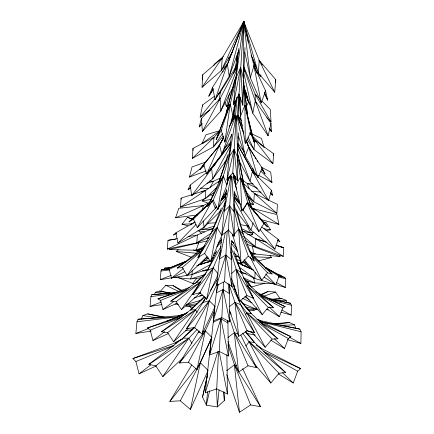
<?xml version="1.0" encoding="UTF-8"?>
<svg xmlns="http://www.w3.org/2000/svg" width="434" height="434" viewBox="0 0 434 434"><rect width="100%" height="100%" fill="white"/><g stroke="black" fill="none" stroke-linecap="round" stroke-linejoin="round"><path stroke-width="0.65" d="M229.282 284.178L229.787 321.816L221.823 317.672L213.251 320.802L217.228 284.775M227.883 320.438L228.42 356.032L219.354 351.475L209.627 354.898L213.767 317.596M243.767 23.056L243.767 21.7L222.213 57.972L202.032 87.315L202.765 74.697L222.213 57.972L221.411 70.438L202.032 87.315M240.566 97.541L240.479 116.355L245.27 143.426L250.668 132.218L244.939 105.093L243.279 86.887M242.546 24.092L243.767 21.7L243.479 78.576L242.818 105.223L239.004 94.162L243.767 21.7L259.266 60.505L274.733 92.23L275.774 79.655L259.266 60.505L258.268 72.95L274.733 92.23M236.237 115.873L232.781 172.949L237.387 180.718L237.61 157.092L238.478 132.728M192.984 150.403L193.005 148.395L213.967 137.361L219.924 130.954M287.281 339.605L300.903 343.462L301.104 331.793L299.834 329.108L260.471 320.655L257.346 319.37M234.582 191.025L234.138 211.868L234.241 236.167L228.42 230.107L231.43 175.96M280.803 312.122L291.198 315.106L291.415 305.248L290.449 303.274L267.691 298.239M240.604 271.429L254.829 278.514L285.371 287.433L285.588 278.802L284.791 277.342L279.567 276.154M245.541 240.604L255.111 246.545L283.261 256.391L283.586 247.657L275.937 245.205M202.564 79.921L202.765 74.697M226.868 354.697L227.459 394.077L216.734 388.891L218.519 351.654M219.354 351.475L220.906 318.621L213.284 322.185L213.74 320.221M221.823 317.672L223.515 282.171M237.159 249.214L231.593 240.284L231.848 286.435L224.579 281.601L227.166 230.855M255.127 272.151L254.829 278.514L239.573 267.404M244.988 47.648L243.479 78.576L240.626 67.368L235.998 78.066L233.438 104.594L239.004 94.162M242.172 230.747L255.534 238.667L255.111 246.545L243.626 236.34M246.919 195.371L253.798 201.826L276.887 213.344L277.407 204.338L254.346 193.439L243.479 183.49M238.179 116.258L239.335 96.673M243.691 23.051L243.767 21.7L242.59 24.125M223.266 136.113L213.365 146.909L192.408 158.35L193.005 148.395M220.076 180.528L205.781 190.298L205.249 198.696L180.517 207.154L181.114 198.126L191.866 194.714M212.888 138.169L213.967 137.361L213.365 146.909L222.43 133.645M257.264 195.148L254.346 193.439L253.798 201.826L245.736 191.215M192.257 270.778L191.996 274.597L160.254 279.653L160.992 271.028L161.584 269.65L167.54 269.064M233.313 177.962L233.628 173.226M237.338 117.755L238.879 94.758M242.671 24.147L243.767 21.7L245.134 26.241L243.767 21.7L243.669 23.051L243.767 21.7L221.411 70.438L232.478 51.798M247.038 139.243L254.015 149.589L272.91 163.629L273.626 153.707L254.72 140.063L249.762 132.788M243.523 25.031L243.767 21.7L258.268 72.95L251.047 54.89M256.136 141.5L254.72 140.063L254.015 149.589L248.145 137.459M209.085 237.355L196.824 242.856L167.323 249.083L167.996 240.344L175.689 239.123M229.911 178.971L230.27 174.918M235.206 118.894L237.11 97.297M261.23 102.836L250.309 77.767L253.928 65.859L265.565 90.847L261.23 102.836L253.928 65.859L243.767 21.7L243.642 23.051L243.767 21.7L244.44 24.304M161.969 304.57L150.039 306.437L150.918 296.579L151.716 294.708L176.6 292.397M238.629 48.5L235.998 78.066L243.767 21.7L247.358 38.187M207.598 391.69L206.356 405.166L217.347 406.94L224.335 400.549L223.982 391.859M231.425 134.22L226.96 180.039L232.781 172.949M151.135 331.104L135.864 333.453L136.965 321.784L138.099 319.234L178.813 315.654L185.92 313.744M226.396 189.202L221.671 235.369L228.42 230.107M243.642 23.018L243.767 21.7L226.939 65.328M219.018 390.09L217.347 406.94L216.517 388.804M221.703 237.745L216.588 285.485L224.579 281.601M226.125 194.98L226.331 192.956M234.089 116.768L235.602 101.936M243.631 23.051L243.767 21.7L244.196 24.299M216.734 388.891L205.244 392.765L211.168 339.014M213.902 316.283L214.797 307.755M237.403 53.876L236.405 61.861L234.799 69.467M234.962 101.198L232.939 115.851L224.866 142.075L221.226 130.265L230.253 104.106L236.275 78.375M224.866 142.075L230.253 104.106L232.939 115.851L236.856 97.596M275.378 82.243L275.774 79.655M227.904 178.477L226.825 185.101L217.841 209.513L213.24 200.166L223.342 176.014L229.798 154.146M217.841 209.513L223.342 176.014L226.825 185.101L229.06 176.714M235.863 116.534L229.347 156.549L234.089 149.301L237.61 157.092L236.481 115.9M218.888 100.775L220.526 91.796L237.555 64.378M238.217 51.988L236.405 61.861L237.978 58.172M243.528 23.018L243.767 21.7L243.973 23.024M210.729 261.773L221.785 235.537L217.125 227.611L204.647 253.402L210.729 261.773L217.125 227.611L225.078 205.662M221.785 235.537L222.034 234.214M230.861 176.627L224.237 211.233L229.651 205.846L234.138 211.868L231.886 176.698M233.438 104.594L240.626 67.368L242.818 105.223M256.489 103.259L255.241 100.889L252.794 113.193L268.12 135.809L270.973 123.327L255.241 100.889L243.604 67.444M209.763 110.198L200.15 117.191L202.613 104.941L214.553 96.18M221.118 246.252L207.425 270.415L192.777 294.577L199.938 292.641L206.633 299.346L213.17 267.892L220.613 250.494M273.214 155.681L273.626 153.707M191.741 365.037L169.857 401.417L180.294 400.81L190.423 409.425L200.378 362.791L211.06 338.894M198.902 331.386L179.492 363.019L188.416 362.2L196.998 369.546L205.304 330.876L214.673 310.164M205.819 297.876L186.604 328.581L194.519 327.616L202.076 334.12L209.302 300.773L217.152 283.619M225.322 232.667L219.517 258.979L225.843 254.98L231.452 259.733L228.392 229.526M209.633 390.784L206.356 405.166L202.548 397.05L207.691 373.929M202.548 397.05L207.208 376.218M226.96 180.039L234.089 149.301L237.387 180.718M209.693 352.994L210.3 350.379M224.893 102.413L226.407 106.634L229.613 93.017M218.389 284.265L216.387 292.798L223.125 289.549L229.271 293.596L228.072 283.532M242.839 25.546L243.767 21.7L250.309 77.767L244.771 52.134M255.442 174.929L252.447 171.37L250.011 181.309L268.592 200.703L271.478 190.314L252.447 171.37L237.588 144.544M234.751 79.465L225.962 113.963L216.154 139.629L221.226 130.265M202.049 123.988L199.217 126.896L201.333 118.683L220.136 98.529L237.317 65.789M206.237 170.931L189.408 177.067L192.05 166.938L205.944 161.996M243.897 22.975L243.767 21.7L229.206 76.335L215.139 99.733L212.584 87.267L227.383 64.048L229.206 76.335L238.814 50.425M236.698 74.225L225.962 113.963L230.253 104.106L216.154 139.629M221.671 235.369L229.651 205.846L234.241 236.167M243.425 22.942L243.767 21.7L244.109 25.633M202.184 210.018L203.508 205.521L210.002 202.184M253.158 222.81L250.966 230.134L274.939 249.219L278.189 239.324L261.691 226.96M216.588 285.485L225.843 254.98L231.848 286.435M205.244 392.765L217.863 351.524M209.627 354.898L220.906 318.621L227.877 323.08L227.562 320.401M213.251 320.802L223.125 289.549L229.787 321.816M235.233 68.789L237.528 61.709M227.736 154.943L218.709 182.687L207.647 206.378L213.24 200.166M242.725 24.841L243.767 21.7L227.416 64.764M213.891 65.458L214.32 64.172L223.369 56.583M175.602 217.808L178.775 208.304L203.508 205.521L175.602 217.808L197.541 214.944M215.139 99.733L227.383 64.048L224.345 69.31M243.111 23.615L243.767 21.7M235.288 116.372L221.866 154.412L206.698 174.056L203.6 164.426L219.544 145.189L223.602 137.491M250.109 266.465L249.658 267.735L253 269.905M230.275 150.186L218.709 182.687L223.342 176.014L207.647 206.378M207.343 240.951L198.772 242.807L196.059 250.244L169.238 249.604L169.754 248.357M252.105 58.959L252.583 57.7M264.138 277.131L275.829 284.726L279.035 276.198L281.053 276.214L265.245 267.344M278.357 373.918L293.221 383.01L297.691 371.206L300.54 368.58L260.785 348.117L256.912 345.388M237.1 68.718L220.781 111.05L202.401 131.453L201.333 118.683M270.789 340.191L284.514 348.491L288.366 338.558L290.926 336.724L256.906 319.326M266.72 309.084L279.382 316.663L282.816 307.983L285.143 306.702L255.583 291.686M192.501 274.06L190.521 278.97L173.703 277.424M221.367 208.054L211.597 232.298L197.85 257.536L204.647 253.402M254.313 156.235L248.774 147.121L245.167 155.942L257.872 177.387L262.261 168.267L248.774 147.121L246.257 140.209M213.262 89.605L208.792 96.212L212.584 87.267M206.698 174.056L219.544 145.189L221.866 154.412L231.892 134.345M190.77 187.841L188.074 189.788L190.206 185.047L206.302 172.792M190.423 409.425L208.13 370.419L200.378 362.791L199.125 364.376M154.298 294.724L155.421 292.261L159.462 291.078L171.403 293.14M216.409 206.052L215.302 208.483L197.329 227.644L193.428 219.099L209.47 203.34M227.752 181.141L229.689 176.888M141.202 319.196L142.851 315.578L147.712 313.88L164.356 317.037M163.84 269.85L164.632 268.109L168.137 267.311L170.801 267.724M225.599 201.669L211.597 232.298L217.125 227.611L197.85 257.536M203.302 143.117L202.005 143.491L206.004 134.762L219.707 130.721M206.633 299.346L218.058 274.651M196.998 369.546L211.906 337.435L205.304 330.876L202.721 331.478M202.076 334.12L215.134 306.616L209.302 300.773L202.987 302.417L205.45 297.648M216.924 250.619L207.425 270.415L213.17 267.892L217.906 273.534M255.767 70.677L260.465 76.33L261.024 75.169M233.47 73.753L237.11 66.494M241.326 26.479L241.939 25.286M199.097 330.757L198.197 332.525L200.134 332.075M233.129 87.028L220.781 111.05L220.136 98.529L218.53 100.71M229.228 126.826L235.157 115.569M180.294 400.81L200.378 362.791M210.219 187.428L213.474 181.287L220.738 177.826M217.797 148.037L223.792 136.819M230.101 125.008L234.832 116.149M199.938 292.641L213.17 267.892L192.777 294.577M202.401 131.453L220.136 98.529M230.535 145.802L212.725 178.884L191.687 195.739L190.206 185.047M188.416 362.2L205.304 330.876L179.492 363.019M258.924 231.566L247.239 202.808L263.894 223.608L258.924 231.566L243.197 210.273L247.239 202.808L250.695 206.904M194.519 327.616L209.302 300.773L186.604 328.581M197.329 227.644L212.302 200.557L215.302 208.483L216.75 206.253M246.36 106.211L248.877 101.675M217.863 148.037L223.787 137.404M208.792 96.212L213.186 88.612M222.653 72.234L223.331 71.067M232.738 119.496L233.736 117.782M210.425 290.492L217.505 279.138M221.085 199.569L226.863 190.662M204.528 245.866L200.752 249.74L177.218 268.093L182.334 267.458L187.162 275.557L199.911 256.033M195.034 327.328L183.018 338.14L148.829 364.37L155.833 365.911L162.81 376.614L188.866 338.173L197.144 329.357M231.121 120.934L234.517 115.959M234.23 175.081L235.619 185.671L241.792 211.049L247.722 202.39L240.431 177.126L237.186 156.593M204.957 296.981L190.483 309.979L161.562 331.76L167.638 332.726L173.578 341.737L195.528 309.746L204.349 300.442M204.843 225.995L202.244 229.754L200.286 229.217M176.182 301.738L181.434 309.621L200.682 281.959L196.179 282.382L170.741 301.169L176.182 301.738L200.682 281.959L170.741 301.169M225.713 161.16L212.725 178.884L211.673 168.707L230.709 143.535M226.092 160.64L226.846 159.609M209.779 202.407L208.591 204.029L189.023 221.872L193.428 219.099M226.087 197.296L204.126 227.15L177.902 243.083L175.895 232.83L195.045 221.98M199.217 126.896L202.032 123.077M209.768 202.434L208.591 204.029L209.519 203.161M191.687 195.739L211.673 168.707L208.45 171.159M204.181 164.589L199.716 169.629L203.6 164.426M219.718 92.843L220.526 91.796L218.351 93.386M245.834 346.066L249.094 341.824L254.519 342.475L285.637 372.551L278.97 373.273L270.838 383.043L254.053 363.605M233.926 116.42L234.751 115.346M244.141 259.641L261.767 280.207L267.518 272.785L272.14 274.028L250.738 252.892M245.617 314.438L246.81 312.898L251.454 313.722L277.869 338.824L272.123 339.073L265.207 347.276L251.454 331.668M193.672 307.326L185.92 305.954L187.168 304.359M221.389 59.024L222.213 57.972M196.803 278.194L192.685 283.44L178.493 277.608M230.573 143.502L209.975 169.569L215.275 164.562M169.857 401.417L196.195 368.081M187.879 225.816L182.003 224.199L187.401 217.401L193.835 219.371M200.15 117.191L215.118 98.534M216.365 96.977L220.526 91.796M217.689 244.391L221.508 239.644M199.716 169.629L219.544 145.189M226.407 106.634L228.897 103.58M245.573 296.102L262.201 314.579L268.304 307.413L273.409 307.494L250.109 285.735L243.908 278.601M236.638 256.928L237.528 255.919M160.455 291.247L165.788 285.241L173.041 285.594L181.911 290.4M191.774 257.405L176.361 251.536L178.141 249.545M208.342 203.28L202.277 200.937L204.414 198.604M232.732 117.164L234.572 115.178M231.827 118.129L234.577 115.173M204.447 245.774L200.752 249.74L203.188 248.872M232.472 234.241L241.114 263.682L248.319 256.152L238.619 228.978L234.121 209.448M177.902 243.083L196.065 224.411M197.014 265.776L199.45 264.588L206.899 256.928M216.68 246.875L221.34 242.085M216.761 187.325L205.249 198.696L214.418 192.246M211.358 201.484L212.302 200.557M220.852 210.707L204.126 227.15L203.101 220.857M194.085 327.247L183.018 338.14L188.866 338.173L191.936 343.359M221.448 200.28L225.767 196.076M204.398 296.395L190.483 309.979L195.528 309.746L197.193 312.545M192.408 158.35L213.967 137.361M206.226 272.661L196.179 282.382L205.743 273.816M224.535 148.065L230.915 141.983M220.749 200.638L225.658 196.022M187.162 275.557L207.3 256.841M162.81 376.614L183.495 357.437M176.508 233.432L173.524 235.006L175.895 232.83M189.023 221.872L209.329 203.275M231.713 273.425L236.188 269.335L231.04 252.121M173.578 341.737L188.134 328.516M188.074 189.788L190.58 187.542M210.164 170.052L211.673 168.707M181.434 309.621L200.324 292.831M244.646 265.749L246.165 264.442M182.334 267.458L201.403 251.286M221.546 69.489L227.194 64.753M155.833 365.911L188.866 338.173L148.829 364.37M167.638 332.726L195.528 309.746L161.562 331.76M186.121 261.23L166.808 269.075L169.211 269.335L171.425 278.227L183.267 268.51M221.579 198.457L225.826 195.164M229.38 306.648L234.93 302.357L240.756 304.744L254.508 332.715L247.06 330.816L238.733 336.35L229.271 309.947M231.528 278.585L239.394 301.37L246.924 295.549L253.499 298.332L241.326 272.536L231.078 247.906M227.937 337.527L234.295 332.645L237.886 333.996M182.785 338.835L175.016 342.931L132.896 358.527L135.907 361.522L139.043 373.831L150.766 364.896M226.722 370.685L234.403 364.831L236.774 365.64M189.408 177.067L204.289 165.788M186.978 312.936L183.436 314.829L147.446 327.995L150.202 330.16L152.942 340.533L164.676 331.684M189.794 287.335L157.922 298.858L160.477 300.447L162.94 309.518L173.757 301.451M199.45 264.588L208.564 257.904M213.929 253.966L216.072 252.393M177.218 268.093L202.287 250.174M202.005 143.491L219.788 130.916M218.714 242.167L221.481 240.257M250.223 235.781L252.913 233.959L251.541 232.548M211.391 233.063L196.824 242.856L197.34 234.973L214.038 227.904M197.779 250.901L200.416 249.132M180.517 207.154L205.781 190.298L193.13 194.313M227.98 341.52L238.591 372.03L248.036 365.775L256.472 367.631L240.881 335.119M226.77 374.656L239.47 412.3L250.602 404.949L260.514 406.75L242.693 368.683M173.524 235.006L176.432 233.275M190.38 224.975L192.126 223.933M193.287 223.244L195.034 222.208M183.436 314.829L187.559 312.556M182.681 338.715L175.016 342.931L176.182 343.435M224.34 195.002L226.06 194.063M210.192 264.686L191.996 274.597L208.477 268.906M198.783 293.856L200.551 292.907M261.474 294.925L268.006 291.485L275.547 292.049L280.098 298.646M223.581 195.208L226.537 193.689M171.425 278.227L184.83 271.706M167.323 249.083L197.34 234.973L188.003 236.682M139.043 373.831L156.131 365.992M152.942 340.533L168.17 333.659M169.211 269.335L185.302 262.185M162.94 309.518L177.018 303.263M203.964 246.756L196.059 250.244L201.327 249.013M251.59 254.15L253.434 253.385M135.907 361.522L173.605 345.974M260.655 294.512L268.006 291.485M201.387 192.088L205.781 190.298M150.202 330.16L180.463 317.851M166.808 269.075L186.566 261.143M160.477 300.447L186.555 289.988M160.254 279.653L171.425 275.259M150.039 306.437L161.334 301.999M135.864 333.453L148.379 328.538M166.531 321.42L178.423 316.755L178.813 315.654L185.964 313.663M264.17 296.096L275.547 292.049M251.422 253.575L252.675 253.141M194.031 298.066L202.862 295.077M157.922 298.858L187.076 289.391M147.446 327.995L182.161 316.831M132.896 358.527L174.072 345.415M196.955 265.543L212.177 260.715M257.433 309.133L254.199 310.153L248.134 310.505M207.072 183.256L213.474 181.287L209.508 181.049M199.114 264.621L210.056 261.252M211.347 260.85L212.633 260.454M204.631 274.717L190.521 278.97L201.913 277.706M179.068 316.56L183.587 315.198M214.309 226.141L202.244 229.754L212.253 229.065M252.458 254.557L255.664 253.613M199.776 264.566L204.94 263.08M206.231 262.711L209.459 261.783M186.929 304.288L200.503 300.415M264.957 283.18L251.297 287.08L247.521 280.803M249.127 205.494L253.586 204.246L248.226 196.483M258.485 260.861L271.505 257.525L269.986 255.333M201.566 206.004L203.508 205.521M169.238 249.604L198.772 242.807L196.759 242.704M224.562 162.126L225.816 161.866M211.499 181.678L213.474 181.287M248.335 225.642L247.033 225.881L239.921 224.514M263.346 222.897L265.955 222.42L270.458 229.841L265.83 230.541M167.996 240.344L177.332 238.635M263.541 222.854L265.955 222.42M202.277 200.937L211.418 199.369M253.939 232.336L250.635 232.836L242.134 231.083M160.992 271.028L169.71 269.899M150.918 296.579L172.363 293.894M136.965 321.784L178.423 316.755L138.099 319.234M206.692 258.756L208.711 258.528M212.074 258.143L213.419 257.991M247.532 234.544L252.913 233.959M275.682 324.062L289.57 322.565L294.567 324.86L295.787 328.636M203.34 270.941L205.331 270.745M206.655 270.615L207.978 270.48M186.305 304.842L197.443 303.811M202.271 270.827L207.669 270.349M161.584 269.65L168.983 269.004M196.043 283.152L192.685 283.44L194.649 283.722M271.885 299.438L281.959 298.657L286.174 300.344L287.004 302.921M151.716 294.708L175.086 292.977M185.643 330.355L192.376 329.856M199.748 295.842L203.096 295.608M273.474 323.666L289.57 322.565M185.92 305.954L195.381 305.4M207.376 223.271L216.159 222.783M270.588 299.227L281.959 298.657M182.003 224.199L192.018 223.841M280.538 325.288L294.567 324.86M276.04 300.485L286.174 300.344M235.456 256.57L238.771 256.532M279.1 275.384L281.124 275.389L281.715 277.212M237.837 262.858L245.281 262.961M258.127 309.502L245.161 306.892M266.259 309.637L268.288 309.67M272.416 283.538L254.883 282.979L245.969 280.798M197.448 242.752L198.772 242.807M254.758 256.82L271.505 257.525M200.324 188.134L208.96 188.519M253.082 183.886L247.244 183.479L242.937 180.49M247.223 244.358L252.252 246.186L255.599 246.447M176.361 251.536L196.613 253.212M251.378 191.28L261.165 192.126M279.675 255.29L280.038 256.586L254.042 253.901L252.252 246.186L254.921 246.425M175.065 304.039L178.379 304.391M204.669 260.492L210.051 261.084M164.632 268.109L168.663 268.592M213.441 255.159L214.781 255.338M155.421 292.261L165.3 293.612M142.851 315.578L158.171 317.905M248.335 226.103L247.033 225.881L250.635 232.836L241.559 228.615M263.948 228.74L270.458 229.841M168.137 267.311L170.806 267.762M246.908 308.775L254.199 310.153L253.158 308.422M261.794 321.941L299.834 329.108M159.462 291.078L169.971 293.156M242.454 298.413L243.783 298.679M269.563 299.031L290.449 303.274M246.658 333.377L255.268 335.113M278.872 276.051L284.791 277.342M240.968 272.693L246.224 273.854M278.237 246.159L283.586 247.657M147.712 313.88L163.282 317.417M204.522 231.957L197.996 230.465L201.604 233.362M247.168 285.051L250.109 285.735L243.371 277.44M240.816 272.883L242.118 273.192M261.794 321.979L301.104 331.793M250.841 206.779L253.575 208.738L276.952 214.602L278.899 224.411L260.839 219.544M236.47 259.613L240.344 260.59M270.735 299.97L291.415 305.248M278.471 276.946L285.588 278.802M283.261 256.391L255.534 238.667L267.013 242.346M255.534 238.667L265.662 241.939M276.425 245.422L282.756 247.467M249.794 202.993L253.586 204.246M187.401 217.401L192.387 219.04M277.418 274.147L281.124 275.389M252.252 246.186L280.038 256.586M250.364 252.496L254.042 253.901L250.017 251.411M239.785 163.504L241.011 163.998M253.993 211.38L253.575 208.738L255.447 209.503M246.984 330.551L252.539 332.851M193.347 249.789L198.327 251.883M210.55 194.72L213.029 195.767M257.395 319.343L260.471 320.655L261.138 321.816M241.402 264.691L243.219 265.483M244.434 266.009L252.317 269.433M242.677 303.366L256.771 309.48L256.266 307.619M243.333 277.738L254.883 282.979L253.32 277.223M233.313 285.605L234.539 286.163M263.693 351.583L300.54 368.58M237.669 262.603L252.3 269.362M259.461 322.05L290.926 336.724M237.599 262.646L253.977 270.306M259.011 294.377L285.143 306.702M249.946 132.994L261.447 138.435L264.197 147.598M257.411 188.313L247.244 183.479L249.203 188.801M196.07 249.713L199.705 251.438M165.788 285.241L178.374 291.322M242.774 298.375L251.899 302.834M261.241 167.074L270.702 172.081L271.966 182.437L258.534 175.222M195.718 250.017L198.62 251.557M255.61 173.654L253.277 172.396L251.639 170.269M289.624 337.321L300.903 343.462M281.812 309.979L291.198 315.106M276.491 282.567L285.371 287.433M259.966 295.391L282.816 307.983M261.724 323.742L288.366 338.558M265.239 267.355L281.053 276.214M265.245 353.005L297.691 371.206M265.12 267.811L279.035 276.198M253.575 208.738L278.899 224.411M173.041 285.594L181.472 291.057M277.614 240.197L279.811 241.749L278.189 239.324M233.904 194.616L236.633 196.575M234.382 289.104L236.02 290.281M244.754 296.568L249.121 299.71M256.456 344.981L260.785 348.117M277.722 240.083L279.811 241.749M207.273 237.919L208.298 238.743M247.027 285.632L273.409 307.494M233.291 285.23L234.816 286.489M277.869 338.824L246.81 312.898L240.327 304.207M248.319 256.152L254.194 261.078L243.208 234.311L234.056 204.729M285.637 372.551L249.094 341.824L242.687 333.155M231.49 241.239L233.503 243.007M254.346 193.439L276.887 213.344M209.112 229.081L210.083 229.96M263.894 223.608L267.534 226.884L251.557 207.929M231.441 241.299L233.931 243.539M251.449 254.964L272.14 274.028M270.561 193.39L272.53 195.251L271.478 190.314M234.767 253.575L239.573 258.143M242.937 261.339L249.658 267.735L243.962 260.145M269.096 306.881L279.382 316.663M274.391 338.77L284.514 348.491M282.512 372.632L293.221 383.01M250.185 133.846L263.715 147.121M266.812 117.712L271.028 121.921L270.317 109.482L261.773 100.845M243.572 66.093L255.127 94.129L259.874 98.93M201.55 262.716L202.499 263.677M246.941 285.74L268.304 307.413M260.769 170.974L271.966 182.437M272.123 339.073L246.81 312.898L265.207 347.276M234.235 196.222L239.318 201.539M265.706 274.109L275.829 284.726M278.97 373.273L249.094 341.824L270.838 383.043M252.029 256.234L267.518 272.785M256.25 67.579L255.371 66.581L252.534 57.836M240.04 300.572L251.454 313.722L240.49 300.116M245.275 331.815L254.519 342.475L245.655 331.392M251.454 208.217L267.534 226.884M189.452 305.954L192.029 308.965M270.398 192.712L272.53 195.251M258.794 60.581L260.047 62.089M261.306 63.592L262.565 65.1M234.295 197.069L240.626 204.864L234.555 192.316M236.66 211.721L250.966 230.134L234.257 199.521M254.72 140.063L272.91 163.629M234.181 197.193L238.695 203.047M238.038 143.551L244.179 151.623M260.118 229.505L274.939 249.219M231.344 243.328L237.452 251.465M247.239 202.808L249.42 205.732M269.113 128.453L271.494 131.703L270.973 123.327M261.615 168.875L265.038 173.893L262.261 168.267M237.935 115.439L241.369 120.473M254.508 332.715L234.93 302.357L228.978 284.351M238.223 116.024L240.035 118.851M247.722 202.39L252.111 209.231L243.837 184.32L237.653 154.575M256.472 367.631L234.295 332.645L229.309 317.314M250.234 104.627L247.51 100.249L245.302 90.06M260.514 406.75L234.403 364.831L228.04 344.943M255.008 157.374L256.044 159.083M257.08 160.792L257.774 161.931M261.924 168.766L265.038 173.893M253.499 298.332L236.188 269.335L241.326 272.536L233.904 251.08M255.382 101.285L255.127 94.129L271.028 121.921M237.675 144.62L253.277 172.396L252.913 168.392M248.546 203.817L249.507 205.548L247.912 202.591M259.266 60.505L259.912 61.677M252.447 171.37L268.592 200.703M233.861 176.746L234.821 178.51M251.074 294.127L262.201 314.579M238.798 160.396L250.011 181.309L237.626 147.614M269.617 128.149L271.494 131.703M255.127 94.129L256.049 95.887M233.465 176.188L234.995 179.144M250.027 256.863L261.767 280.207M264.414 93.63L267.675 100.178L265.565 90.847M237.615 145.309L238.206 146.508M237.582 115.623L242.275 125.328M254.194 261.078L238.619 228.978L232.857 236.237L232.732 234.219M231.604 285.312L240.756 304.744L232.613 283.445M229.792 311.373L231.213 314.417M247.06 330.816L234.93 302.357L238.733 336.35M248.036 365.775L234.295 332.645L238.591 372.03M246.924 295.549L236.188 269.335L239.394 301.37M250.602 404.949L234.403 364.831L239.47 412.3M253.928 65.859L255.68 70.227M256.179 71.474L256.928 73.346M264.425 92.068L267.675 100.178M246.306 141.338L248.758 147.62M255.241 100.889L268.12 135.809M243.74 133.298L237.555 116.339L242.877 131.014M252.111 209.231L240.431 177.126L235.619 185.671L235.364 176.28M246.344 140.551L249.116 148.189M250.668 132.218L254.058 142.135L244.939 105.093L240.479 116.355L238.825 93.76M238.358 135.988L245.167 155.942L237.083 116.486M244.163 87.776L252.794 113.193L243.686 72.397M243.751 68.816L244.754 72.006M259.874 74.409L260.465 76.33M232.998 177.105L236.725 189.224M242.807 208.998L243.197 210.273M248.774 147.121L257.872 177.387M236.617 209.638L243.208 234.311L238.619 228.978L241.114 263.682M231.49 90.364L231.984 92.268M254.194 62.029L255.371 66.581L255.1 64.579M254.058 142.135L244.939 105.093L245.27 143.426M247.646 39.505L248.215 42.141M220.906 318.621L228.42 356.032M219.17 351.6L227.459 394.077M228.767 57.364L229.266 59.979M238.385 155.009L238.863 157.575M239.101 158.86L243.837 184.32L240.431 177.126L241.792 211.049M246.176 92.54L247.51 100.249L246.42 93.635M202.613 104.941L202.824 106.232M243.246 79.97L247.51 115.406L244.163 85.189M243.805 81.983L244.022 83.908M181.114 198.126L181.211 199.201M223.694 391.864L224.335 400.549M238.033 136.694L238.147 138.283M245.053 90.104L245.183 96.701"/></g></svg>
